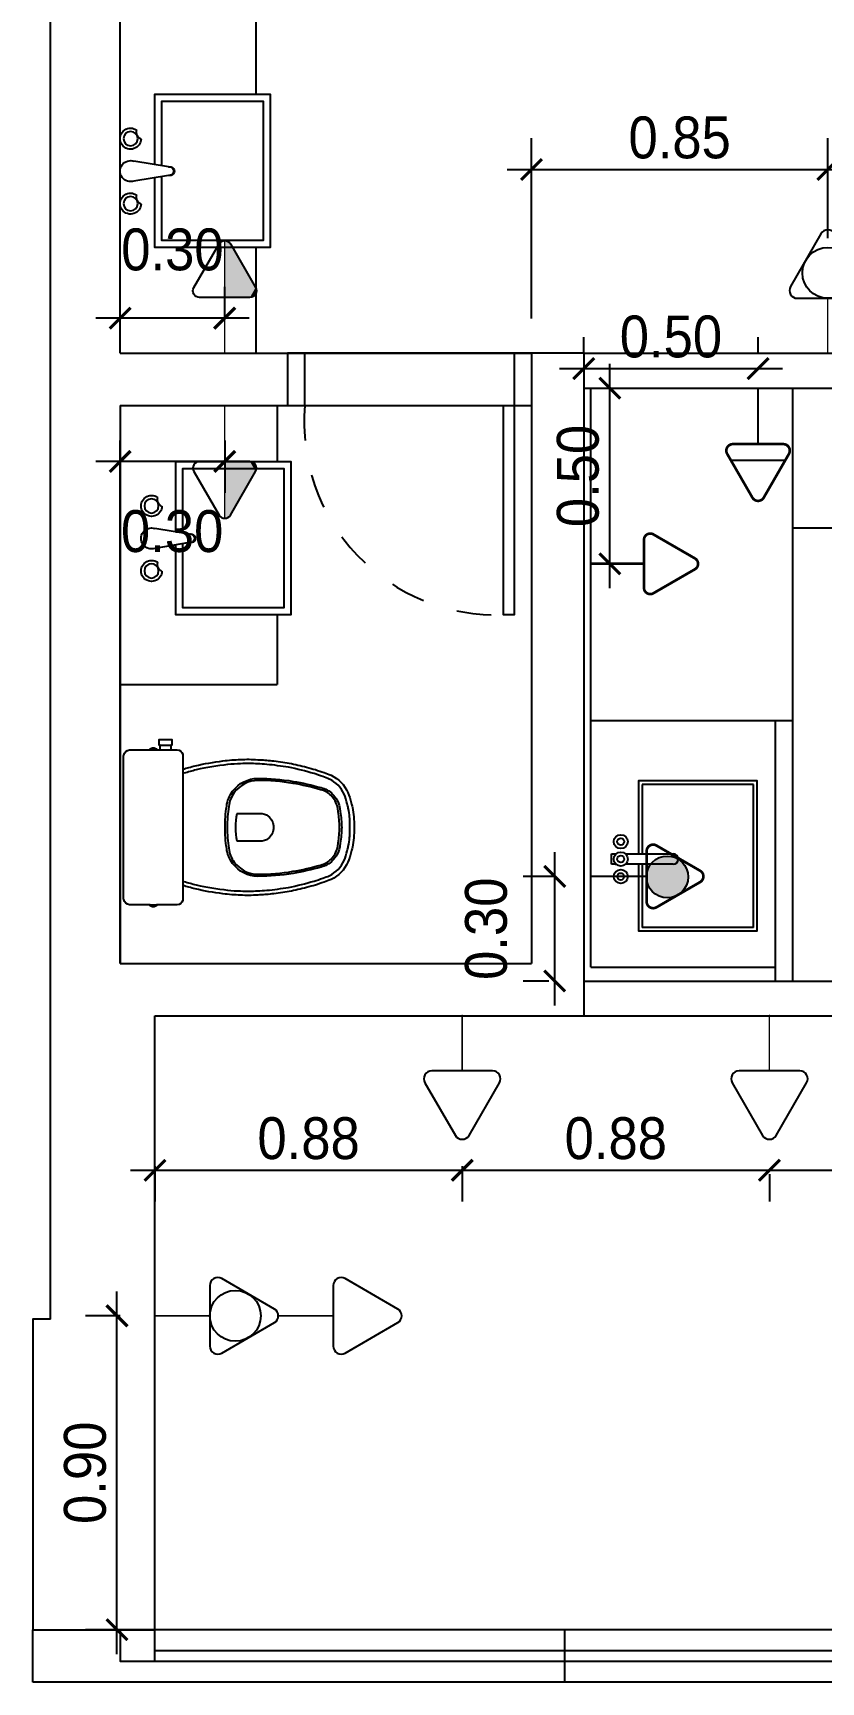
# Model space of a CAD drawing. Header units: millimetres. Extents: x 7034 to 7235, y -465 to -380.
# Drawn here: x 7128.944 to 7131.205, y -412.863 to -408.135 of the extents above; entities that cross this region are included whole.
import ezdxf

# ---------------------------------------------------------------- set-up
doc = ezdxf.new("R2010")
doc.units = ezdxf.units.MM
doc.header["$LTSCALE"] = 0.005
doc.linetypes.add('CONTINUO', pattern=[0])
doc.linetypes.add('DASHED', pattern=[19.05, 12.7, -6.35])
doc.layers.get('0').update_dxf_attribs({"linetype": 'CONTINUO'})
doc.layers.get('DEFPOINTS').update_dxf_attribs({"linetype": 'CONTINUO', "lineweight": 15})
for name, color, linetype in [('- COTAS', 12, 'Continuous'), ('0-TOMADAS', 12, 'Continuous'), ('252', 252, 'Continuous'), ('ARQ-PEITORIAL', 4, 'Continuous'), ('ARQ_ALVENARIA', 6, 'Continuous'), ('ARQ_ESQUADRIA', 5, 'Continuous'), ('ARQ_JANELAALTA', 150, 'DASHED'), ('ARQ_MOBILIARIO 1', 8, 'Continuous'), ('ARQ_MOBILIARIO 2', 252, 'Continuous'), ('ARQ_SOLEIRA', 250, 'CONTINUO'), ('JANELA', 10, 'Continuous'), ('NN_PISO', 8, 'Continuous')]:
    doc.layers.add(name, color=color, linetype=linetype)
doc.styles.add('ARQ', font='arial.ttf', dxfattribs={"width": 0.9})
doc.dimstyles.new('1-50', dxfattribs={"dimtxt": 0.12, "dimasz": 0.06, "dimexe": 0.09, "dimexo": 0.1, "dimgap": 0.03, "dimtad": 1, "dimzin": 0, "dimdsep": 46, "dimtxsty": 'ARQ', "dimblk": 'ARCHTICK', "dimcen": 0, "dimdle": 0.07, "dimclrd": 1, "dimclre": 1, "dimclrt": 7, "dimadec": 0, "dimazin": 0, "dimtm": 1e-09, "dimtfac": 1, "dimtofl": 0, "dimtmove": 2, "dimatfit": 3, "dimldrblk": 'ARCHTICK', "dimfxl": 1, "dimtolj": 1, "dimtzin": 0, "dimlwd": -1, "dimlwe": -1, "dimarcsym": 0})
pattern_1 = [(0, (0, 0), (0, 6.985), [5.08, -1.905]), (90, (0, 0), (-6.985, 4e-16), [5.08, -1.905])]

# ---------------------------------------------------------------- blocks, each defined once
blk = doc.blocks.new('cbtorb2')
at = {"layer": '252'}
for p, q in [((-0.01, -0.0904), (-0.0237, -0.0081)), ((0.01, -0.0904), (0.0237, -0.0081)), ((-0.0088, -0.0975), (-0.01, -0.0904)), ((0.0088, -0.0975), (0.01, -0.0904))]:
    blk.add_line(p, q, dxfattribs=at)
for centre in [(-0.0774, 0), (0.0774, 0)]:
    blk.add_circle(centre, 0.017, dxfattribs=at)
for centre, radius, start, end in [((-0.0774, 0), 0.025, 341.1513, 198.8487), ((0, 0), 0.025, 341.1513, 198.8487), ((0.0774, 0), 0.025, 341.1513, 198.8487), ((-0.0774, 0), 0.025, 198.8487, 216.2316), ((-0.0927, -0.0318), 0.0177, 22.7472, 105.6562), ((-0.0774, 0), 0.025, 272.1718, 341.1513), ((0.0774, 0), 0.025, 198.8487, 216.2316), ((0.062, -0.0318), 0.0177, 22.7472, 105.6562), ((0.0774, 0), 0.025, 272.1718, 341.1513), ((0, -0.0938), 0.0106, 161.2845, 18.7155), ((0, -0.0922), 0.0103, 210.8046, 329.1954)]:
    blk.add_arc(centre, radius, start, end, dxfattribs=at)
blk = doc.blocks.new('Baci01p')
for points in [[(0.17, 0), (0.17, 0.205, 0.059373), (0.1695, 0.2098, 0.333509), (0.154, 0.222), (0.1355, 0.222), (0.1045, 0.222), (0.094, 0.222), (0.094, 0.2248, 0.252251), (0.0939, 0.2251, 0.160103), (0.085, 0.228, 0.160103), (0.0761, 0.2251, 0.252251), (0.076, 0.2248), (0.076, 0.222), (0.017, 0.222, 0.327853), (0.0003, 0.2069, 0.087637), (0, 0.2038), (0, 0), (0, -0.2038, 0.087637), (0.0003, -0.2069, 0.327853), (0.017, -0.222), (0.076, -0.222), (0.076, -0.2248, 0.252251), (0.0761, -0.2251, 0.160103), (0.085, -0.228, 0.160103), (0.0939, -0.2251, 0.252251), (0.094, -0.2248), (0.094, -0.222), (0.1045, -0.222), (0.1045, -0.236), (0.102, -0.236), (0.102, -0.252), (0.12, -0.252), (0.138, -0.252), (0.138, -0.236), (0.1355, -0.236), (0.1355, -0.222), (0.154, -0.222, 0.333509), (0.1695, -0.2098, 0.059373), (0.17, -0.205)], [(0.291, 0, 0.041331), (0.2956, -0.0608, 0.129345), (0.3127, -0.1036, 0.234638), (0.385, -0.1405, 0.044666), (0.486, -0.1319, 0.031515), (0.5665, -0.1138, 0.151063), (0.5993, -0.0952, 0.148094), (0.6192, -0.0588, 0.031073), (0.6214, -0.0451, 0.035055), (0.6255, 0, 0.035055), (0.6214, 0.0451, 0.031073), (0.6192, 0.0588, 0.148094), (0.5993, 0.0952, 0.151063), (0.5665, 0.1138, 0.031515), (0.486, 0.1319, 0.044666), (0.385, 0.1405, 0.234638), (0.3127, 0.1036, 0.129345), (0.2956, 0.0608, 0.041331)], [(0.297, 0, -0.041434), (0.3015, 0.06, -0.129651), (0.3175, 0.1, -0.234583), (0.385, 0.1345, -0.044678), (0.485, 0.126, -0.031614), (0.565, 0.108, -0.152477), (0.595, 0.091, -0.148725), (0.6134, 0.0575, -0.031624), (0.6155, 0.0444, -0.035113), (0.6195, 0, -0.035113), (0.6155, -0.0444, -0.031624), (0.6134, -0.0575, -0.148725), (0.595, -0.091, -0.152477), (0.565, -0.108, -0.031614), (0.485, -0.126, -0.044678), (0.385, -0.1345, -0.234583), (0.3175, -0.1, -0.129651), (0.3015, -0.06, -0.041434)], [(0.391, -0.04, 0.164444), (0.415, -0.032, 0.245936), (0.43, 0, 0.245936), (0.415, 0.032, 0.164444), (0.391, 0.04), (0.326, 0.04, 0.108885), (0.326, -0.04)]]:
    blk.add_lwpolyline(points, format="xyb", close=True)
for points in [[(0.076, 0.222), (0.094, 0.222)], [(0.093, 0.2245), (0.085, 0.2245), (0.077, 0.2245)], [(0.076, -0.222), (0.094, -0.222)], [(0.093, -0.2245), (0.085, -0.2245), (0.077, -0.2245)], [(0.1045, -0.222), (0.1355, -0.222)], [(0.1045, -0.236), (0.12, -0.236), (0.1355, -0.236)]]:
    blk.add_lwpolyline(points)
for points in [[(0.17, -0.167, -0.003882), (0.205, -0.1765, 0.024258), (0.285, -0.1905, 0.02486), (0.335, -0.1945, 0.033324), (0.385, -0.194, 0.02486), (0.425, -0.191, 0.012268), (0.475, -0.184, 0.015806), (0.525, -0.1725, 0.026699), (0.575, -0.157, 0.021919), (0.595, -0.1495, 0.174675), (0.6435, -0.1, 0.045452), (0.653, -0.07, 0.022856), (0.6562, -0.0571, 0.041289), (0.6602, -0.0304, 0.052091), (0.6606, -0.0228, 0.04333), (0.661, 0, 0.04333), (0.6606, 0.0228, 0.052091), (0.6602, 0.0304, 0.041289), (0.6562, 0.0571, 0.022856), (0.653, 0.07, 0.045452), (0.6435, 0.1, 0.174675), (0.595, 0.1495, 0.021919), (0.575, 0.157, 0.026699), (0.525, 0.1725, 0.015806), (0.475, 0.184, 0.012268), (0.425, 0.191, 0.02486), (0.385, 0.194, 0.033324), (0.335, 0.1945, 0.02486), (0.285, 0.1905, 0.024258), (0.205, 0.1765, -0.003882), (0.17, 0.167)], [(0.1731, 0.1554, 0.003849), (0.2079, 0.1649, -0.027799), (0.2984, 0.18, -0.018883), (0.3355, 0.1825, -0.033646), (0.3844, 0.182, -0.016781), (0.4106, 0.1805, -0.015438), (0.4729, 0.1722, -0.023716), (0.5465, 0.154, -0.013571), (0.5711, 0.1457, -0.02186), (0.59, 0.1386, -0.173345), (0.6325, 0.0952, -0.045814), (0.6414, 0.067, -0.024058), (0.6444, 0.0546, -0.042614), (0.6482, 0.029, -0.066108), (0.6485, 0.0226, -0.047154), (0.649, 0, -0.047154), (0.6485, -0.0226, -0.066108), (0.6482, -0.029, -0.042614), (0.6444, -0.0546, -0.024058), (0.6414, -0.067, -0.045814), (0.6325, -0.0952, -0.173345), (0.59, -0.1386, -0.02186), (0.5711, -0.1457, -0.013571), (0.5465, -0.154, -0.023716), (0.4729, -0.1722, -0.015438), (0.4106, -0.1805, -0.016781), (0.3844, -0.182, -0.033646), (0.3355, -0.1825, -0.018883), (0.2984, -0.18, -0.027799), (0.2079, -0.1649, 0.003849), (0.1731, -0.1554)]]:
    blk.add_lwpolyline(points, format="xyb")
blk = doc.blocks.new('TOMADA-H115')
blk.add_lwpolyline([(-0.066, 0.1461), (0.066, 0.1461, 0.57735), (0.0807, 0.1717), (0.0148, 0.2859, 0.57735), (-0.0148, 0.2859), (-0.0807, 0.1717, 0.57735)], format="xyb", close=True)
blk.add_lwpolyline([(-0.066, 0.1461), (0.066, 0.1461, 0.57735), (0.0807, 0.1717), (0.0148, 0.2859, 0.57735), (-0.0148, 0.2859), (-0.0807, 0.1717, 0.57735)], format="xyb", close=True)
at = {"const_width": 0.00374}
blk.add_lwpolyline([(0, 0.2945), (0, 0)], dxfattribs=at)
for points in [[(-0.066, 0.1461), (-0.0807, 0.1717), (0, 0.1461), (0, 0.2945)], [(-0.0807, 0.1717), (0, 0.2945), (-0.0148, 0.2859)], [(-0.081, 0.1552), (-0.0807, 0.1717), (-0.083, 0.1641)], [(-0.083, 0.1641), (-0.0807, 0.1717), (-0.0822, 0.1683)], [(-0.081, 0.1552), (-0.083, 0.1641), (-0.0827, 0.1597)], [(-0.066, 0.1461), (-0.0807, 0.1717), (-0.081, 0.1552)], [(-0.081, 0.1552), (-0.066, 0.1461), (-0.0742, 0.1482)], [(-0.081, 0.1552), (-0.0742, 0.1482), (-0.0782, 0.1513)], [(-0.0742, 0.1482), (-0.066, 0.1461), (-0.0702, 0.1466)]]:
    blk.add_solid(points)
blk = doc.blocks.new('TOMADA-H30')
blk.add_lwpolyline([(-0.1082, 0.1955), (0.1082, 0.1955, 0.57735), (0.1324, 0.2375), (0.0242, 0.4248, 0.57735), (-0.0242, 0.4248), (-0.1324, 0.2375, 0.57735)], format="xyb", close=True)
at = {"const_width": 0.005}
blk.add_lwpolyline([(0, 0.1955), (0, 0)], dxfattribs=at)
blk = doc.blocks.new('2541982')
at = {"layer": '0-TOMADAS', "xscale": 0.6451236243583418, "yscale": 0.6451236243583418, "zscale": 0.6451236243583418, "rotation": 270}
blk.add_blockref('TOMADA-H30', (3218.8519, 1440.9676), dxfattribs=at)
blk = doc.blocks.new('_ArchTick')
at = {"color": 0, "linetype": 'ByBlock', "const_width": 0.15}
blk.add_lwpolyline([(-0.5, -0.5), (0.5, 0.5)], dxfattribs=at)
blk = doc.blocks.new('*D81')
at = {"layer": '- COTAS', "color": 1, "transparency": 16777216}
for p, q in [((7129.1945, -409.3032), (7129.1945, -409.4532)), ((7129.4945, -409.3032), (7129.4945, -409.4532)), ((7129.5645, -409.3632), (7129.1245, -409.3632))]:
    blk.add_line(p, q, dxfattribs=at)
at = {"layer": 'DEFPOINTS', "color": 0, "transparency": 16777216}
for p in [(7129.1945, -409.2032), (7129.4945, -409.2032), (7129.1945, -409.3632)]:
    blk.add_point(p, dxfattribs=at)
at = {"layer": '- COTAS', "color": 1, "transparency": 16777216, "xscale": 0.06, "yscale": 0.06, "zscale": 0.06, "rotation": 180}
blk.add_blockref('_ArchTick', (7129.1945, -409.3632), dxfattribs=at)
at = {"layer": '- COTAS', "color": 1, "transparency": 16777216, "xscale": 0.06, "yscale": 0.06, "zscale": 0.06}
blk.add_blockref('_ArchTick', (7129.4945, -409.3632), dxfattribs=at)
at = {"layer": '- COTAS', "color": 7, "transparency": 16777216, "insert": (7129.3437, -409.5638), "char_height": 0.12, "attachment_point": 5, "style": 'ARQ'}
blk.add_mtext('\\A1;0.30', dxfattribs=at)
blk = doc.blocks.new('*D82')
at = {"layer": '- COTAS', "color": 1, "transparency": 16777216}
for p, q in [((7130.441, -410.9232), (7130.441, -410.4832)), ((7130.4445, -410.5532), (7130.351, -410.5532)), ((7130.4245, -410.8532), (7130.351, -410.8532))]:
    blk.add_line(p, q, dxfattribs=at)
at = {"layer": 'DEFPOINTS', "color": 0, "transparency": 16777216}
for p in [(7130.441, -410.5532), (7130.5445, -410.5532), (7130.5245, -410.8532)]:
    blk.add_point(p, dxfattribs=at)
at = {"layer": '- COTAS', "color": 1, "transparency": 16777216, "xscale": 0.06, "yscale": 0.06, "zscale": 0.06}
for p, rotation in [((7130.441, -410.5532), 90), ((7130.441, -410.8532), 270)]:
    blk.add_blockref('_ArchTick', p, dxfattribs=dict(at, rotation=rotation))
at = {"layer": '- COTAS', "color": 7, "transparency": 16777216, "insert": (7130.2447, -410.7032), "char_height": 0.12, "attachment_point": 5, "rotation": 90, "style": 'ARQ'}
blk.add_mtext('\\A1;0.30', dxfattribs=at)
blk = doc.blocks.new('*D85')
at = {"layer": '- COTAS', "color": 1, "transparency": 16777216}
for p, q in [((7129.1855, -412.7832), (7129.1855, -411.7432)), ((7129.1945, -411.8132), (7129.0955, -411.8132)), ((7129.1945, -412.7132), (7129.0955, -412.7132))]:
    blk.add_line(p, q, dxfattribs=at)
at = {"layer": 'DEFPOINTS', "color": 0, "transparency": 16777216}
for p in [(7129.1855, -411.8132), (7129.2945, -411.8132), (7129.2945, -412.7132)]:
    blk.add_point(p, dxfattribs=at)
at = {"layer": '- COTAS', "color": 1, "transparency": 16777216, "xscale": 0.06, "yscale": 0.06, "zscale": 0.06}
for p, rotation in [((7129.1855, -411.8132), 90), ((7129.1855, -412.7132), 270)]:
    blk.add_blockref('_ArchTick', p, dxfattribs=dict(at, rotation=rotation))
at = {"layer": '- COTAS', "color": 7, "transparency": 16777216, "insert": (7129.0942, -412.2632), "char_height": 0.12, "attachment_point": 5, "rotation": 90, "style": 'ARQ'}
blk.add_mtext('\\A1;0.90', dxfattribs=at)
blk = doc.blocks.new('*D102')
at = {"layer": '- COTAS', "color": 1, "transparency": 16777216}
for p, q in [((7130.5994, -409.7268), (7130.5994, -409.0832)), ((7130.6245, -409.1532), (7130.6894, -409.1532)), ((7130.6245, -409.6568), (7130.6894, -409.6568))]:
    blk.add_line(p, q, dxfattribs=at)
at = {"layer": 'DEFPOINTS', "color": 0, "transparency": 16777216}
for p in [(7130.5245, -409.1532), (7130.5994, -409.1532), (7130.5245, -409.6568)]:
    blk.add_point(p, dxfattribs=at)
at = {"layer": '- COTAS', "color": 1, "transparency": 16777216, "xscale": 0.06, "yscale": 0.06, "zscale": 0.06}
for p, rotation in [((7130.5994, -409.1532), 90), ((7130.5994, -409.6568), 270)]:
    blk.add_blockref('_ArchTick', p, dxfattribs=dict(at, rotation=rotation))
at = {"layer": '- COTAS', "color": 7, "transparency": 16777216, "insert": (7130.5081, -409.405), "char_height": 0.12, "attachment_point": 5, "rotation": 90, "style": 'ARQ'}
blk.add_mtext('\\A1;0.50', dxfattribs=at)
blk = doc.blocks.new('*D103')
at = {"layer": '- COTAS', "color": 1, "transparency": 16777216}
for p, q in [((7130.5245, -409.0532), (7130.5245, -409.007)), ((7131.0245, -409.0532), (7131.0245, -409.007)), ((7130.4545, -409.097), (7131.0945, -409.097))]:
    blk.add_line(p, q, dxfattribs=at)
at = {"layer": 'DEFPOINTS', "color": 0, "transparency": 16777216}
for p in [(7131.0245, -409.097), (7130.5245, -409.1532), (7131.0245, -409.1532)]:
    blk.add_point(p, dxfattribs=at)
at = {"layer": '- COTAS', "color": 1, "transparency": 16777216, "xscale": 0.06, "yscale": 0.06, "zscale": 0.06, "rotation": 180}
blk.add_blockref('_ArchTick', (7130.5245, -409.097), dxfattribs=at)
at = {"layer": '- COTAS', "color": 1, "transparency": 16777216, "xscale": 0.06, "yscale": 0.06, "zscale": 0.06}
blk.add_blockref('_ArchTick', (7131.0245, -409.097), dxfattribs=at)
at = {"layer": '- COTAS', "color": 7, "transparency": 16777216, "insert": (7130.7745, -409.0058), "char_height": 0.12, "attachment_point": 5, "style": 'ARQ'}
blk.add_mtext('\\A1;0.50', dxfattribs=at)
blk = doc.blocks.new('*D126')
at = {"layer": '- COTAS', "color": 1, "transparency": 16777216}
for p, q in [((7130.3745, -408.9532), (7130.3745, -408.4362)), ((7131.2245, -408.7226), (7131.2245, -408.4362)), ((7130.3045, -408.5262), (7131.2945, -408.5262))]:
    blk.add_line(p, q, dxfattribs=at)
at = {"layer": 'DEFPOINTS', "color": 0, "transparency": 16777216}
for p in [(7131.2245, -408.5262), (7131.2245, -408.8226), (7130.3745, -409.0532)]:
    blk.add_point(p, dxfattribs=at)
at = {"layer": '- COTAS', "color": 1, "transparency": 16777216, "xscale": 0.06, "yscale": 0.06, "zscale": 0.06, "rotation": 180}
blk.add_blockref('_ArchTick', (7130.3745, -408.5262), dxfattribs=at)
at = {"layer": '- COTAS', "color": 1, "transparency": 16777216, "xscale": 0.06, "yscale": 0.06, "zscale": 0.06}
blk.add_blockref('_ArchTick', (7131.2245, -408.5262), dxfattribs=at)
at = {"layer": '- COTAS', "color": 7, "transparency": 16777216, "insert": (7130.7995, -408.435), "char_height": 0.12, "attachment_point": 5, "style": 'ARQ'}
blk.add_mtext('\\A1;0.85', dxfattribs=at)
blk = doc.blocks.new('*D216')
at = {"layer": 'DEFPOINTS', "color": 0, "transparency": 16777216}
for p in [(7129.1945, -408.9524), (7129.1945, -409.0532), (7129.4945, -409.0532)]:
    blk.add_point(p, dxfattribs=at)
at = {"layer": 'NN_PISO', "color": 1, "transparency": 16777216}
for p, q in [((7129.1945, -408.9532), (7129.1945, -408.8624)), ((7129.4945, -408.9532), (7129.4945, -408.8624)), ((7129.5645, -408.9524), (7129.1245, -408.9524))]:
    blk.add_line(p, q, dxfattribs=at)
at = {"layer": 'NN_PISO', "color": 1, "transparency": 16777216, "xscale": 0.06, "yscale": 0.06, "zscale": 0.06, "rotation": 180}
blk.add_blockref('_ArchTick', (7129.1945, -408.9524), dxfattribs=at)
at = {"layer": 'NN_PISO', "color": 1, "transparency": 16777216, "xscale": 0.06, "yscale": 0.06, "zscale": 0.06}
blk.add_blockref('_ArchTick', (7129.4945, -408.9524), dxfattribs=at)
at = {"layer": 'NN_PISO', "color": 7, "transparency": 16777216, "insert": (7129.3445, -408.7561), "char_height": 0.12, "attachment_point": 5, "style": 'ARQ'}
blk.add_mtext('\\A1;0.30', dxfattribs=at)
blk = doc.blocks.new('*D218')
at = {"layer": 'DEFPOINTS', "color": 0, "transparency": 16777216}
for p in [(7129.2945, -411.2845), (7130.1757, -411.2845), (7130.1757, -411.3958)]:
    blk.add_point(p, dxfattribs=at)
at = {"layer": 'NN_PISO', "color": 1, "transparency": 16777216}
for p, q in [((7129.2245, -411.3958), (7130.2457, -411.3958)), ((7129.2945, -411.3845), (7129.2945, -411.4858)), ((7130.1757, -411.3845), (7130.1757, -411.4858))]:
    blk.add_line(p, q, dxfattribs=at)
at = {"layer": 'NN_PISO', "color": 1, "transparency": 16777216, "xscale": 0.06, "yscale": 0.06, "zscale": 0.06, "rotation": 180}
blk.add_blockref('_ArchTick', (7129.2945, -411.3958), dxfattribs=at)
at = {"layer": 'NN_PISO', "color": 1, "transparency": 16777216, "xscale": 0.06, "yscale": 0.06, "zscale": 0.06}
blk.add_blockref('_ArchTick', (7130.1757, -411.3958), dxfattribs=at)
at = {"layer": 'NN_PISO', "color": 7, "transparency": 16777216, "insert": (7129.7351, -411.3046), "char_height": 0.12, "attachment_point": 5, "style": 'ARQ'}
blk.add_mtext('\\A1;0.88', dxfattribs=at)
blk = doc.blocks.new('*D219')
at = {"layer": 'DEFPOINTS', "color": 0, "transparency": 16777216}
for p in [(7130.1757, -411.2845), (7131.057, -411.307), (7131.057, -411.3958)]:
    blk.add_point(p, dxfattribs=at)
at = {"layer": 'NN_PISO', "color": 1, "transparency": 16777216}
for p, q in [((7130.1057, -411.3958), (7131.127, -411.3958)), ((7130.1757, -411.3845), (7130.1757, -411.4858)), ((7131.057, -411.407), (7131.057, -411.4858))]:
    blk.add_line(p, q, dxfattribs=at)
at = {"layer": 'NN_PISO', "color": 1, "transparency": 16777216, "xscale": 0.06, "yscale": 0.06, "zscale": 0.06, "rotation": 180}
blk.add_blockref('_ArchTick', (7130.1757, -411.3958), dxfattribs=at)
at = {"layer": 'NN_PISO', "color": 1, "transparency": 16777216, "xscale": 0.06, "yscale": 0.06, "zscale": 0.06}
blk.add_blockref('_ArchTick', (7131.057, -411.3958), dxfattribs=at)
at = {"layer": 'NN_PISO', "color": 7, "transparency": 16777216, "insert": (7130.6163, -411.3046), "char_height": 0.12, "attachment_point": 5, "style": 'ARQ'}
blk.add_mtext('\\A1;0.88', dxfattribs=at)
blk = doc.blocks.new('*D220')
at = {"layer": 'DEFPOINTS', "color": 0, "transparency": 16777216}
for p in [(7131.9382, -411.2845), (7131.057, -411.307), (7131.9382, -411.3958)]:
    blk.add_point(p, dxfattribs=at)
at = {"layer": 'NN_PISO', "color": 1, "transparency": 16777216}
for p, q in [((7130.987, -411.3958), (7132.0082, -411.3958)), ((7131.057, -411.407), (7131.057, -411.4858)), ((7131.9382, -411.3845), (7131.9382, -411.4858))]:
    blk.add_line(p, q, dxfattribs=at)
at = {"layer": 'NN_PISO', "color": 1, "transparency": 16777216, "xscale": 0.06, "yscale": 0.06, "zscale": 0.06, "rotation": 180}
blk.add_blockref('_ArchTick', (7131.057, -411.3958), dxfattribs=at)
at = {"layer": 'NN_PISO', "color": 1, "transparency": 16777216, "xscale": 0.06, "yscale": 0.06, "zscale": 0.06}
blk.add_blockref('_ArchTick', (7131.9382, -411.3958), dxfattribs=at)
at = {"layer": 'NN_PISO', "color": 7, "transparency": 16777216, "insert": (7131.4976, -411.3046), "char_height": 0.12, "attachment_point": 5, "style": 'ARQ'}
blk.add_mtext('\\A1;0.88', dxfattribs=at)

msp = doc.modelspace()

# ---------------------------------------------------------------- hatches: boundary and pattern name
at = {"layer": '- COTAS'}
h = msp.add_hatch(dxfattribs=at)
h.set_pattern_fill('ANGLE', color=256)
h.set_pattern_definition([(0, (21, 0), (0, 6.985), [5.08, -1.905]), (90, (21, 0), (-6.985, 4e-16), [5.08, -1.905])])
h.paths.add_polyline_path([(7130.499, -410.6242), (7130.449, -410.5953), (7130.449, -410.7111), (7130.499, -410.6822)])
h.paths.add_polyline_path([(7130.5224, -410.6378), (7130.499, -410.6242), (7130.499, -410.6822), (7130.5224, -410.6687, 0.57735)])
at = {"layer": '0-TOMADAS'}
h = msp.add_hatch(dxfattribs=at)
h.set_pattern_fill('ANGLE', color=256)
h.set_pattern_definition(pattern_1)
h.paths.add_polyline_path([(7131.113, -409.3417, 0.57735), (7131.0968, -409.3136), (7130.9521, -409.3136, 0.57735), (7130.9359, -409.3417), (7130.9467, -409.3604), (7131.1022, -409.3604)])
h = msp.add_hatch(dxfattribs=at)
h.set_pattern_fill('ANGLE', color=256)
h.set_pattern_definition([(0, (21.6255, -6e-12), (0, 6.985), [5.08, -1.905]), (90, (21.6255, -6e-12), (-6.985, 4e-16), [5.08, -1.905])])
h.paths.add_polyline_path([(7130.8435, -409.6214), (7130.724, -409.5524, 0.57735), (7130.6972, -409.5679), (7130.6972, -409.7058, 0.57735), (7130.724, -409.7213), (7130.8435, -409.6523, 0.57735)])
h = msp.add_hatch(dxfattribs=at)
h.set_pattern_fill('ANGLE', color=256)
h.set_pattern_definition([(360, (21.6455, -0.2036), (-1e-11, 6.985), [5.08, -1.905]), (90, (21.6455, -0.2036), (-6.985, -1e-11), [5.08, -1.905])])
h.paths.add_polyline_path([(7130.8435, -409.6414), (7130.724, -409.5724, 0.57735), (7130.6972, -409.5879), (7130.6972, -409.7258, 0.57735), (7130.724, -409.7413), (7130.8435, -409.6723, 0.57735)])
h = msp.add_hatch(dxfattribs=at)
h.set_pattern_fill('ANGLE', color=256)
h.set_pattern_definition(pattern_1)
h.paths.add_polyline_path([(7130.8435, -409.6414), (7130.724, -409.5724, 0.57735), (7130.6972, -409.5879), (7130.6972, -409.7258, 0.57735), (7130.724, -409.7413), (7130.8435, -409.6723, 0.57735)])
h = msp.add_hatch(dxfattribs=at)
h.set_pattern_fill('ANGLE', color=256)
h.set_pattern_definition(pattern_1)
h.paths.add_polyline_path([(7130.724, -409.5724, 0.57735), (7130.6972, -409.5879), (7130.6972, -409.7258, 0.57735), (7130.724, -409.7413), (7130.8435, -409.6723, 0.57735), (7130.8435, -409.6414)])
h = msp.add_hatch(color=256, dxfattribs=at)
h.dxf.hatch_style = 1
edge = h.paths.add_edge_path()
edge.add_arc((7130.7641, -410.5546), 0.0599, 0, 360)
h = msp.add_hatch(dxfattribs=at)
h.set_pattern_fill('ANGLE', color=256)
h.set_pattern_definition([(0, (-0.48, -1.4), (0, 6.985), [5.08, -1.905]), (90, (-0.48, -1.4), (-6.985, 4e-16), [5.08, -1.905])])
h.paths.add_polyline_path([(7130.633, -410.7417, 0.57735), (7130.6168, -410.7136), (7130.4721, -410.7136, 0.57735), (7130.4559, -410.7417), (7130.4667, -410.7604), (7130.6222, -410.7604)])

# ---------------------------------------------------------------- linework, layer by layer
for p, q in [((7131.0245, -409.3136), (7131.0245, -409.1532)), ((7131.1022, -409.3604), (7130.9467, -409.3604)), ((7130.7048, -410.5532), (7130.5445, -410.5532))]:
    msp.add_line(p, q, dxfattribs=at)
at = {"layer": '0-TOMADAS', "const_width": 0.00762}
for points in [[(7131.0968, -409.3136), (7130.9521, -409.3136, 0.57735), (7130.9359, -409.3417), (7131.0082, -409.467, 0.57735), (7131.0407, -409.467), (7131.113, -409.3417, 0.57735)], [(7131.0968, -409.3136), (7130.9521, -409.3136, 0.57735), (7130.9359, -409.3417), (7131.0082, -409.467, 0.57735), (7131.0407, -409.467), (7131.113, -409.3417, 0.57735)], [(7130.6972, -409.5879), (7130.6972, -409.7258, 0.57735), (7130.724, -409.7413), (7130.8435, -409.6723, 0.57735), (7130.8435, -409.6414), (7130.724, -409.5724, 0.57735)], [(7130.6972, -409.5879), (7130.6972, -409.7258, 0.57735), (7130.724, -409.7413), (7130.8435, -409.6723, 0.57735), (7130.8435, -409.6414), (7130.724, -409.5724, 0.57735)], [(7130.7048, -410.4808), (7130.7048, -410.6256, 0.57735), (7130.7329, -410.6418), (7130.8583, -410.5694, 0.57735), (7130.8583, -410.537), (7130.7329, -410.4646, 0.57735)], [(7130.7048, -410.4808), (7130.7048, -410.6256, 0.57735), (7130.7329, -410.6418), (7130.8583, -410.5694, 0.57735), (7130.8583, -410.537), (7130.7329, -410.4646, 0.57735)]]:
    msp.add_lwpolyline(points, format="xyb", close=True, dxfattribs=at)
msp.add_lwpolyline([(7130.6934, -409.6568), (7130.5445, -409.6568)], dxfattribs=at)
at = {"layer": '0-TOMADAS'}
for centre, radius in [((7131.2245, -408.8226), 0.0729), ((7130.7641, -410.5546), 0.0599), ((7129.525, -411.8132), 0.0729)]:
    msp.add_circle(centre, radius, dxfattribs=at)
for points in [[(7131.1059, -409.3159), (7131.0968, -409.3136), (7131.1015, -409.3142)], [(7131.1134, -409.3236), (7131.1059, -409.3159), (7131.1103, -409.3193)], [(7131.1155, -409.3333), (7131.113, -409.3417), (7131.1147, -409.3379)], [(7131.1134, -409.3236), (7131.1155, -409.3333), (7131.1152, -409.3285)]]:
    msp.add_solid(points, dxfattribs=at)
at = {"layer": '252'}
for points in [[(7129.2945, -408.5125), (7129.2945, -408.3101), (7129.6245, -408.3101), (7129.6245, -408.7501), (7129.2945, -408.7501), (7129.2945, -408.5494)], [(7129.3145, -408.5158), (7129.3145, -408.3301), (7129.6045, -408.3301), (7129.6045, -408.7301), (7129.3145, -408.7301), (7129.3145, -408.5461)], [(7129.3545, -409.5656), (7129.3545, -409.3632), (7129.6845, -409.3632), (7129.6845, -409.8032), (7129.3545, -409.8032), (7129.3545, -409.6025)], [(7129.3745, -409.5689), (7129.3745, -409.3832), (7129.6645, -409.3832), (7129.6645, -409.7832), (7129.3745, -409.7832), (7129.3745, -409.5992)]]:
    msp.add_lwpolyline(points, dxfattribs=at)
at = {"layer": 'ARQ-PEITORIAL'}
for p, q in [((7130.5245, -409.0532), (7132.9195, -409.0532)), ((7130.5245, -409.1532), (7132.8195, -409.1532)), ((7130.5445, -409.1532), (7131.103, -409.1532)), ((7130.5245, -410.8532), (7132.8195, -410.8532)), ((7130.5245, -410.9532), (7132.8195, -410.9532))]:
    msp.add_line(p, q, dxfattribs=at)
at = {"layer": 'ARQ_ALVENARIA'}
for p, q in [((7128.9945, -411.8232), (7128.9945, -406.2632)), ((7129.1945, -409.0532), (7129.1945, -408.0632)), ((7129.1945, -409.0532), (7129.6745, -409.0532)), ((7129.1945, -409.0532), (7129.6745, -409.0532)), ((7129.6745, -409.0532), (7129.6745, -409.2032)), ((7130.3745, -409.0532), (7130.3745, -410.8032)), ((7130.5245, -409.0532), (7130.3745, -409.0532)), ((7130.5245, -409.0532), (7130.3745, -409.0532)), ((7130.5245, -409.0532), (7130.5245, -410.9532)), ((7129.1945, -409.2032), (7129.1945, -410.8032)), ((7129.1945, -409.2032), (7129.6745, -409.2032)), ((7129.1945, -410.8032), (7129.1945, -409.3032)), ((7129.1945, -410.8032), (7130.3745, -410.8032)), ((7129.2945, -410.9532), (7130.5245, -410.9532))]:
    msp.add_line(p, q, dxfattribs=at)
msp.add_lwpolyline([(7128.9945, -411.8232), (7128.9445, -411.8232), (7128.9445, -412.7132), (7129.2945, -412.7132), (7129.2945, -411.8232), (7129.2945, -410.9532)], dxfattribs=at)
at = {"layer": 'ARQ_ESQUADRIA'}
for p, q in [((7129.6745, -409.0532), (7129.7245, -409.0532)), ((7130.3245, -409.0532), (7130.3245, -409.2032)), ((7130.3245, -409.0532), (7130.3745, -409.0532)), ((7129.6745, -409.2032), (7129.7245, -409.2032)), ((7130.3245, -409.2032), (7130.3745, -409.2032)), ((7130.4695, -412.7132), (7130.4695, -412.8632)), ((7129.2945, -412.7732), (7134.1195, -412.7732)), ((7129.2945, -412.8032), (7134.1195, -412.8032))]:
    msp.add_line(p, q, dxfattribs=at)
for points in [[(7129.7245, -409.2032), (7129.7245, -409.0532)], [(7130.3245, -409.2032), (7130.3245, -409.8032), (7130.2945, -409.8032), (7130.2945, -409.2032), (7130.3245, -409.2032)]]:
    msp.add_lwpolyline(points, dxfattribs=at)
msp.add_lwpolyline([(7129.1945, -412.7132), (7129.1945, -412.8032), (7129.2945, -412.8032), (7129.2945, -412.7132)], close=True, dxfattribs=at)
at = {"layer": 'ARQ_JANELAALTA'}
msp.add_arc((7130.2745, -409.2514), 0.5521, 174.9889, 272.0735, dxfattribs=at)
at = {"layer": 'ARQ_MOBILIARIO 1', "linetype": 'Continuous'}
for p, q in [((7129.5845, -408.3101), (7129.5845, -408.0632)), ((7129.5845, -409.0532), (7129.5845, -408.7501)), ((7130.5445, -410.8132), (7130.5445, -409.1532)), ((7131.1245, -410.8532), (7131.1245, -409.1532)), ((7129.6445, -409.2032), (7129.6445, -409.3632)), ((7131.1245, -409.5532), (7132.8195, -409.5532)), ((7129.6445, -409.8032), (7129.6445, -410.0032)), ((7129.1945, -410.0032), (7129.6445, -410.0032)), ((7130.5445, -410.1065), (7131.1245, -410.1065)), ((7131.0745, -410.8532), (7131.0745, -410.1065))]:
    msp.add_line(p, q, dxfattribs=at)
msp.add_lwpolyline([(7130.5445, -410.8132), (7131.0745, -410.8132)], dxfattribs=at)
at = {"layer": 'ARQ_MOBILIARIO 2'}
for p, q in [((7130.3745, -409.0532), (7129.6745, -409.0532)), ((7131.0116, -410.2893), (7130.6916, -410.2893)), ((7130.6916, -410.2893), (7130.6916, -410.4885)), ((7131.0116, -410.6993), (7131.0116, -410.2893)), ((7130.6041, -410.5185), (7130.6041, -410.4885)), ((7130.6041, -410.4885), (7130.6143, -410.4885)), ((7130.6143, -410.5185), (7130.6041, -410.5185)), ((7130.6143, -410.4885), (7130.6175, -410.4885)), ((7130.6143, -410.5185), (7130.6172, -410.5185)), ((7130.6437, -410.4885), (7130.7805, -410.4885)), ((7130.6437, -410.4885), (7130.7571, -410.4885)), ((7130.7805, -410.5185), (7130.6437, -410.5185)), ((7130.7571, -410.5185), (7130.6437, -410.5185)), ((7130.6916, -410.5185), (7130.6916, -410.6993)), ((7131.0116, -410.7), (7130.6916, -410.7))]:
    msp.add_line(p, q, dxfattribs=at)
msp.add_lwpolyline([(7130.6816, -410.5185), (7130.6816, -410.7093), (7131.0216, -410.7093), (7131.0216, -410.2793), (7130.6816, -410.2793), (7130.6816, -410.4885)], dxfattribs=at)
for centre, radius in [((7130.6305, -410.4535), 0.02), ((7130.6305, -410.4535), 0.01), ((7130.6305, -410.5035), 0.02), ((7130.6305, -410.5035), 0.01), ((7130.6305, -410.5535), 0.02), ((7130.6305, -410.5535), 0.01)]:
    msp.add_circle(centre, radius, dxfattribs=at)
msp.add_arc((7130.7805, -410.5035), 0.015, 270, 90, dxfattribs=at)
at = {"layer": 'ARQ_SOLEIRA'}
for p, q in [((7129.6745, -409.0532), (7130.3745, -409.0532)), ((7129.6745, -409.2032), (7130.3745, -409.2032))]:
    msp.add_line(p, q, dxfattribs=at)
at = {"layer": 'JANELA'}
for p, q in [((7128.9445, -412.8632), (7128.9445, -412.7132)), ((7133.9945, -412.7132), (7129.2945, -412.7132)), ((7142.9945, -412.8632), (7128.9445, -412.8632))]:
    msp.add_line(p, q, dxfattribs=at)
at = {"layer": 'NN_PISO'}
msp.add_line((7129.2945, -410.9532), (7132.8195, -410.9532), dxfattribs=at)
for p in [(7130.1757, -410.9532), (7131.057, -410.9532)]:
    msp.add_point(p, dxfattribs=at)

# ---------------------------------------------------------------- block references
at = {"xscale": 1.249890158726032, "yscale": 1.249890158726032, "zscale": 1.249890158726032}
for p, rotation in [((8932.2756, -4432.2645), 89.99999999986508), ((5329.1245, 3612.2581), 269.9999999998979), ((5330.0058, 3612.2581), 269.9999999998979), ((3106.0831, -2212.8644), 359.9999999998651), ((3106.437, -2212.8644), 359.9999999998978)]:
    msp.add_blockref('2541982', p, dxfattribs=dict(at, rotation=rotation))
at = {"layer": '0-TOMADAS', "xscale": -1.097539416742506, "yscale": 1.097539416742506, "zscale": 1.097539416742506}
msp.add_blockref('TOMADA-H115', (7129.4945, -409.0532), dxfattribs=at)
at = {"layer": '0-TOMADAS', "xscale": 1.097539416742506, "yscale": 1.097539416742506, "zscale": 1.097539416742506, "rotation": 180}
msp.add_blockref('TOMADA-H115', (7129.4945, -409.2032), dxfattribs=at)
at = {"layer": '252', "xscale": -1.203670021924481, "yscale": 1.203670021924481, "zscale": 1.203670021924481, "rotation": 90}
for p in [(7129.2245, -408.5309), (7129.2845, -409.584)]:
    msp.add_blockref('cbtorb2', p, dxfattribs=at)
at = {"layer": 'ARQ_MOBILIARIO 1', "linetype": 'Continuous', "xscale": -1, "rotation": 180}
msp.add_blockref('Baci01p', (7129.2045, -410.4125), dxfattribs=at)

# ---------------------------------------------------------------- dimensions: what is measured, and where the dimension line sits
at = {"layer": '- COTAS'}
for base, p1, p2, picture, middle in [((7131.2245, -408.5262), (7130.3745, -409.0532), (7131.2245, -408.8226), '*D126', (7130.7995, -408.435)), ((7131.0245, -409.097), (7130.5245, -409.1532), (7131.0245, -409.1532), '*D103', (7130.7745, -409.0058))]:
    dim = msp.add_linear_dim(base=base, p1=p1, p2=p2, dimstyle='1-50', dxfattribs=at)
    dim.commit()
    dim.dimension.update_dxf_attribs({"geometry": picture, "text_midpoint": middle})
for base, p1, p2, picture, middle in [((7130.5994, -409.1532), (7130.5245, -409.6568), (7130.5245, -409.1532), '*D102', (7130.5081, -409.405)), ((7130.441, -410.5532), (7130.5245, -410.8532), (7130.5445, -410.5532), '*D82', (7130.2447, -410.7032)), ((7129.1855, -411.8132), (7129.2945, -412.7132), (7129.2945, -411.8132), '*D85', (7129.0942, -412.2632))]:
    dim = msp.add_linear_dim(base=base, p1=p1, p2=p2, angle=90, dimstyle='1-50', dxfattribs=at)
    dim.commit()
    dim.dimension.update_dxf_attribs({"geometry": picture, "text_midpoint": middle})
dim = msp.add_linear_dim(base=(7129.1945, -409.3632), p1=(7129.4945, -409.2032), p2=(7129.1945, -409.2032), dimstyle='1-50', dxfattribs=at)
dim.commit()
dim.dimension.update_dxf_attribs({"geometry": '*D81', "text_midpoint": (7129.3437, -409.5638), "dimtype": 160})
at = {"layer": 'NN_PISO'}
for base, p1, p2, picture, middle in [((7129.1945, -408.9524), (7129.4945, -409.0532), (7129.1945, -409.0532), '*D216', (7129.3445, -408.7561)), ((7130.1757, -411.3958), (7129.2945, -411.2845), (7130.1757, -411.2845), '*D218', (7129.7351, -411.3046)), ((7131.057, -411.3958), (7130.1757, -411.2845), (7131.057, -411.307), '*D219', (7130.6163, -411.3046)), ((7131.9382, -411.3958), (7131.057, -411.307), (7131.9382, -411.2845), '*D220', (7131.4976, -411.3046))]:
    dim = msp.add_linear_dim(base=base, p1=p1, p2=p2, dimstyle='1-50', dxfattribs=at)
    dim.commit()
    dim.dimension.update_dxf_attribs({"geometry": picture, "text_midpoint": middle})

doc.saveas('drawing.dxf')
